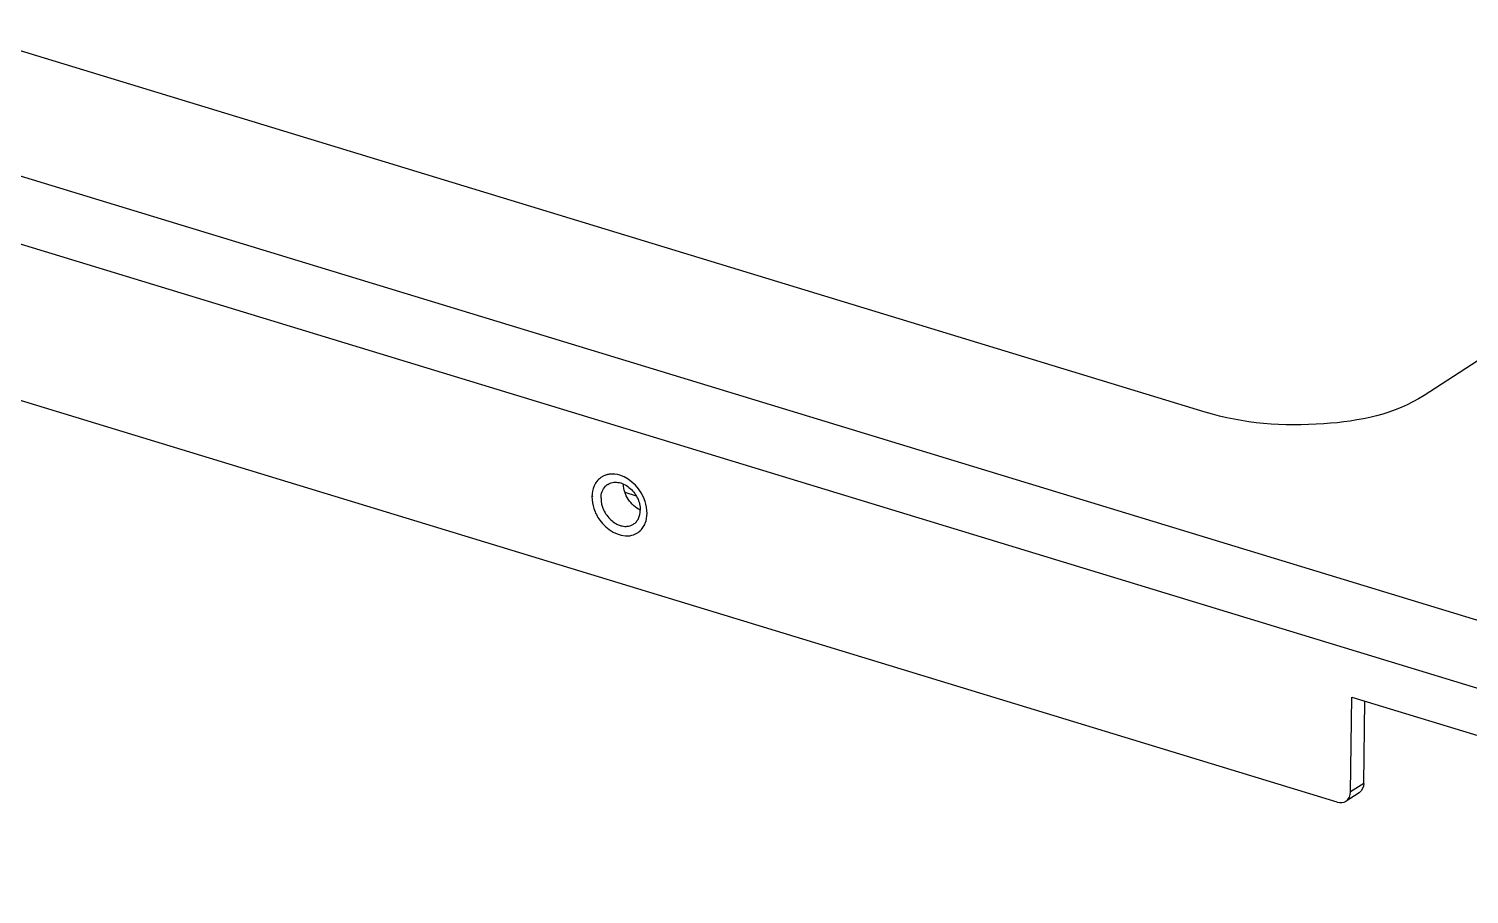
# Model space of a CAD drawing. Header units: millimetres. Extents: x -177 to 18421, y -5017 to 3255.
# Drawn here: x 4788.05 to 4810.87, y 1991.11 to 2004.81 of the extents above; entities that cross this region are included whole.
import ezdxf

# ---------------------------------------------------------------- set-up
doc = ezdxf.new("R2010")
doc.units = ezdxf.units.MM
doc.header["$LTSCALE"] = 46.255
doc.layers.get('0').update_dxf_attribs({"linetype": 'CONTINUOUS'})
doc.layers.add('02___PRT_ALL_AXES', color=7, linetype='CONTINUOUS')

msp = doc.modelspace()

# ---------------------------------------------------------------- linework, layer by layer
at = {"color": 3, "linetype": 'Continuous'}
for p, q in [((4822.122, 1992.054), (4732.031, 2019.516)), ((4821.696, 1991.11), (4731.605, 2018.572)), ((4806.692, 1998.743), (4751.631, 2015.527)), ((4808.783, 1992.568), (4744.456, 2012.176)), ((4825.172, 2008.733), (4810.159, 1999.01)), ((4797.499, 1997.475), (4797.676, 1997.421)), ((4808.993, 1992.729), (4809.013, 1994.233)), ((4809.013, 1994.233), (4812.836, 1993.068))]:
    msp.add_line(p, q, dxfattribs=at)
at = {"color": 7, "linetype": 'Continuous'}
for p, q in [((4809.202, 1992.864), (4809.219, 1994.17)), ((4809.202, 1992.864), (4808.993, 1992.729)), ((4809.13, 1992.718), (4808.922, 1992.583))]:
    msp.add_line(p, q, dxfattribs=at)
at = {"color": 3, "linetype": 'Continuous'}
msp.add_open_spline([(4810.159, 1999.01), (4809.697, 1998.71), (4808.484, 1998.472), (4807.293, 1998.56), (4806.692, 1998.743)], degree=3, knots=[0, 0, 0, 0, 0.467341, 1, 1, 1, 1], dxfattribs=at)
at = {"color": 7, "linetype": 'Continuous'}
msp.add_open_spline([(4797.742, 1997.195), (4797.665, 1997.23), (4797.533, 1997.352), (4797.476, 1997.521), (4797.476, 1997.606)], degree=3, knots=[0, 0, 0, 0, 0.500026, 1, 1, 1, 1], dxfattribs=at)
msp.add_open_spline([(4809.202, 1992.864), (4809.201, 1992.81), (4809.176, 1992.747), (4809.13, 1992.717)], degree=3, dxfattribs=at)
at = {"color": 3, "linetype": 'Continuous'}
for points in [[(4808.921, 1992.582), (4808.967, 1992.612), (4808.993, 1992.675), (4808.993, 1992.729)], [(4808.783, 1992.568), (4808.827, 1992.554), (4808.882, 1992.557), (4808.921, 1992.582)]]:
    msp.add_open_spline(points, degree=3, dxfattribs=at)
at = {"layer": '02___PRT_ALL_AXES', "color": 7, "linetype": 'Continuous'}
msp.add_line((4796.976, 1997.406), (4796.993, 1997.417), dxfattribs=at)
at = {"layer": '02___PRT_ALL_AXES', "color": 3, "linetype": 'Continuous'}
for centre, radius, start, end in [((4797.309, 1997.446), 0.325, 142.1678, 147.7027), ((4797.286, 1997.467), 0.293, 122.9468, 126.6975), ((4797.287, 1997.466), 0.295, 118.9763, 122.9457), ((4797.289, 1997.463), 0.299, 114.9561, 118.9753), ((4797.293, 1997.454), 0.308, 103.0231, 114.9079), ((4797.296, 1997.44), 0.323, 98.0679, 103.0684), ((4797.326, 1997.436), 0.344, 147.7324, 155.9293), ((4797.529, 1997.105), 0.321, 278.0607, 284.3282), ((4797.539, 1997.079), 0.293, 302.9462, 307.3869), ((4797.538, 1997.08), 0.295, 307.3926, 310.736)]:
    msp.add_arc(centre, radius, start, end, dxfattribs=at)
at = {"layer": '02___PRT_ALL_AXES', "color": 7, "linetype": 'Continuous'}
for centre, radius, start, end in [((4797.345, 1997.419), 0.216, 132.8386, 135.7666), ((4797.342, 1997.422), 0.212, 122.953, 132.8409), ((4797.519, 1997.149), 0.213, 289.9917, 302.8719)]:
    msp.add_arc(centre, radius, start, end, dxfattribs=at)
at = {"layer": '02___PRT_ALL_AXES', "color": 3, "linetype": 'Continuous'}
for points, knots in [([(4797.111, 1997.703), (4797.1, 1997.695), (4797.079, 1997.677), (4797.061, 1997.656), (4797.053, 1997.646)], [0, 0, 0, 0, 0.497005, 1, 1, 1, 1]), ([(4797.007, 1997.216), (4797.028, 1997.151), (4797.136, 1996.932), (4797.397, 1996.762), (4797.574, 1996.787)], [0, 0, 0, 0, 0.276148, 1, 1, 1, 1]), ([(4797.783, 1996.916), (4797.79, 1996.927), (4797.804, 1996.949), (4797.815, 1996.972), (4797.819, 1996.985)], [0, 0, 0, 0, 0.493896, 1, 1, 1, 1]), ([(4797.73, 1996.857), (4797.74, 1996.865), (4797.759, 1996.884), (4797.775, 1996.905), (4797.783, 1996.916)], [0, 0, 0, 0, 0.496238, 1, 1, 1, 1])]:
    msp.add_open_spline(points, degree=3, knots=knots, dxfattribs=at)
for points in [[(4797.419, 1997.745), (4797.365, 1997.761), (4797.307, 1997.768), (4797.251, 1997.76)], [(4797.818, 1997.331), (4797.758, 1997.513), (4797.602, 1997.689), (4797.419, 1997.745)], [(4797.012, 1997.577), (4796.988, 1997.524), (4796.977, 1997.464), (4796.976, 1997.406)], [(4796.976, 1997.406), (4796.975, 1997.342), (4796.987, 1997.277), (4797.007, 1997.216)], [(4797.849, 1997.14), (4797.85, 1997.205), (4797.838, 1997.27), (4797.818, 1997.331)], [(4797.819, 1996.985), (4797.839, 1997.034), (4797.848, 1997.087), (4797.849, 1997.14)], [(4797.608, 1996.794), (4797.64, 1996.802), (4797.671, 1996.815), (4797.698, 1996.833)]]:
    msp.add_open_spline(points, degree=3, dxfattribs=at)
at = {"layer": '02___PRT_ALL_AXES', "color": 7, "linetype": 'Continuous'}
for points, knots in [([(4797.119, 1997.38), (4797.119, 1997.416), (4797.13, 1997.485), (4797.167, 1997.546), (4797.19, 1997.57)], [0, 0, 0, 0, 0.523014, 1, 1, 1, 1]), ([(4797.227, 1997.6), (4797.249, 1997.614), (4797.303, 1997.636), (4797.391, 1997.636), (4797.481, 1997.609), (4797.596, 1997.536), (4797.706, 1997.397), (4797.743, 1997.258), (4797.742, 1997.19)], [0, 0, 0, 0, 0.104499, 0.215014, 0.334952, 0.464329, 0.737174, 1, 1, 1, 1]), ([(4797.119, 1997.38), (4797.118, 1997.317), (4797.149, 1997.188), (4797.246, 1997.055), (4797.348, 1996.979), (4797.431, 1996.943), (4797.514, 1996.931), (4797.567, 1996.94), (4797.592, 1996.949)], [0, 0, 0, 0, 0.258485, 0.528672, 0.658837, 0.781056, 0.894283, 1, 1, 1, 1]), ([(4797.634, 1996.97), (4797.651, 1996.981), (4797.682, 1997.008), (4797.728, 1997.079), (4797.742, 1997.146), (4797.742, 1997.19)], [0, 0, 0, 0, 0.234321, 0.476309, 1, 1, 1, 1])]:
    msp.add_open_spline(points, degree=3, knots=knots, dxfattribs=at)

doc.saveas('drawing.dxf')
